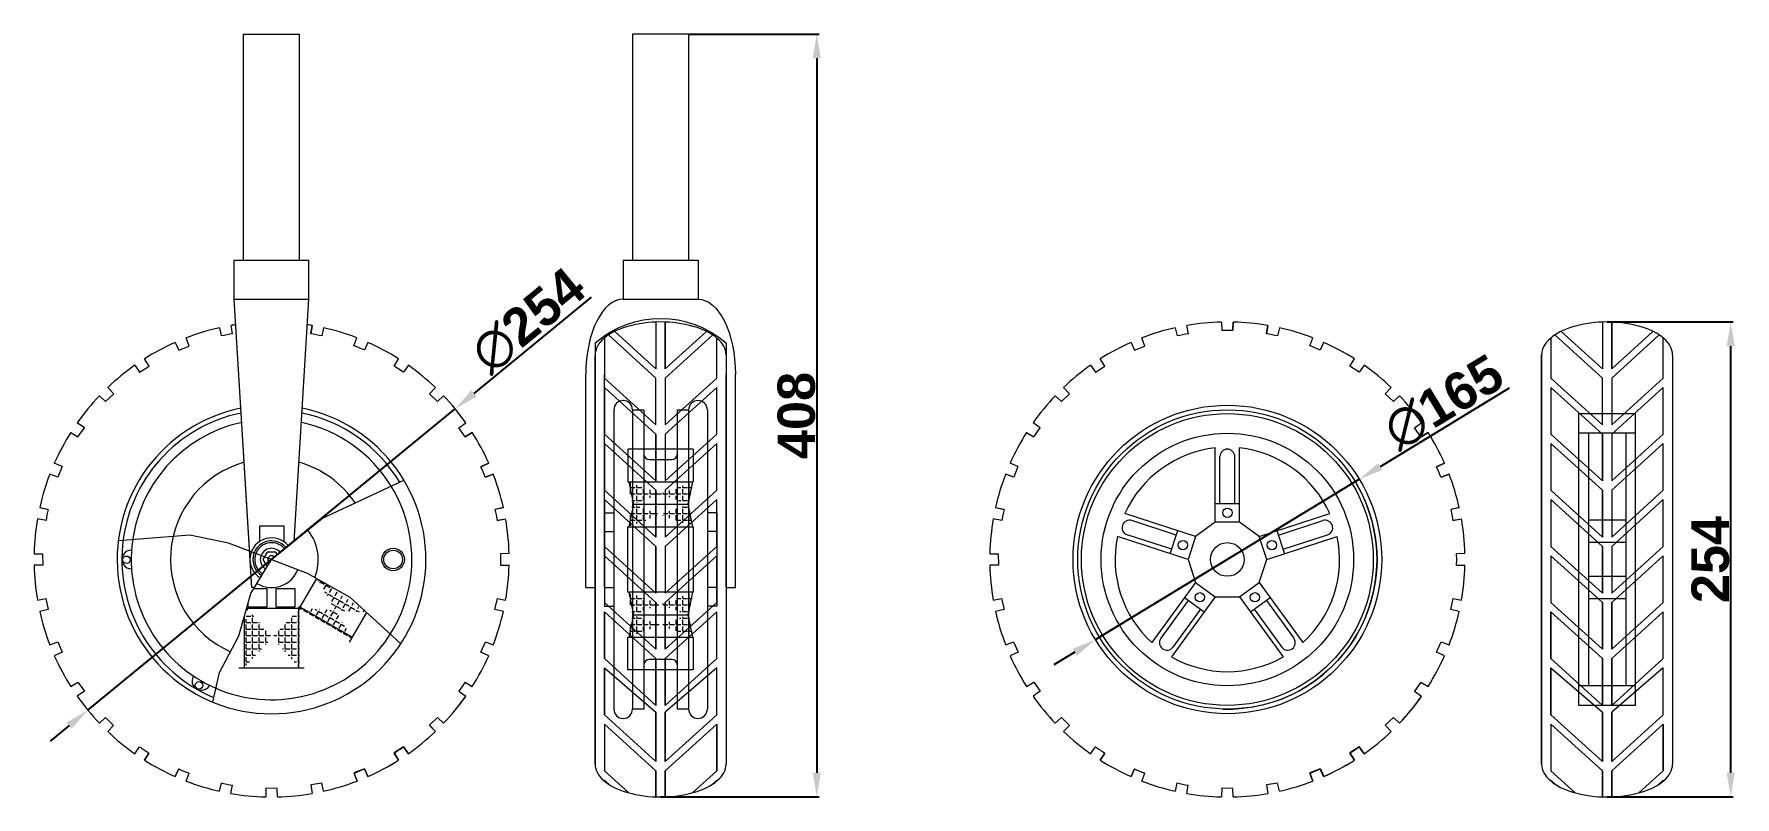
# Model space of a CAD drawing. Header units: millimetres. Extents: x 203 to 1112, y 539 to 947.
import ezdxf

# ---------------------------------------------------------------- set-up
doc = ezdxf.new("R2010")
doc.units = ezdxf.units.MM
doc.header["$PDMODE"] = 34
doc.header["$PDSIZE"] = 1
doc.layers.add('01_Contornos', color=7, linetype='Continuous', lineweight=20)
doc.layers.add('04_Cotas', color=3, linetype='Continuous', lineweight=18)
doc.styles.add('EstiloCota', font='arialbd.ttf', dxfattribs={"height": 20})
doc.dimstyles.new('CotasUNE', dxfattribs={"dimtxt": 20, "dimasz": 13, "dimexe": 1.25, "dimexo": 0, "dimtad": 1, "dimtxsty": 'EstiloCota', "dimcen": 2.5, "dimclrd": 256, "dimclrt": 256, "dimadec": 0, "dimazin": 0, "dimtfac": 1, "dimtmove": 0, "dimatfit": 3, "dimfxl": 1, "dimarcsym": 0})
pattern_1 = [(0, (476.4316, 575.0365), (0, 3.4925), [2.54, -0.9525]), (90, (476.4316, 575.0365), (-3.4925, 2e-16), [2.54, -0.9525])]

# ---------------------------------------------------------------- blocks, each defined once
blk = doc.blocks.new('*D30')
at = {"layer": '04_Cotas', "lineweight": -2, "transparency": 16777216}
for p, q in [((500.88, 806.01), (438.2, 754.55)), ((231.83, 585.14), (428.15, 746.3)), ((221.78, 576.89), (211.74, 568.64))]:
    blk.add_line(p, q, dxfattribs=at)
at = {"layer": '04_Cotas', "transparency": 16777216}
for points in [[(436.83, 756.23), (439.57, 752.88), (428.15, 746.3)], [(220.41, 578.56), (223.16, 575.21), (231.83, 585.14)]]:
    blk.add_solid(points, dxfattribs=at)
at = {"layer": 'Defpoints', "color": 0}
for p in [(428.15, 746.3), (231.83, 585.14)]:
    blk.add_point(p, dxfattribs=at)
at = {"layer": '04_Cotas', "transparency": 16777216, "insert": (467.17, 793.42), "char_height": 20, "attachment_point": 5, "rotation": 39.38349, "style": 'EstiloCota'}
blk.add_mtext('∅254', dxfattribs=at)
blk = doc.blocks.new('*D29')
at = {"layer": '04_Cotas', "lineweight": -2, "transparency": 16777216}
for p, q in [((991.61, 757.37), (922.49, 715.34)), ((770.41, 622.85), (911.39, 708.59)), ((759.3, 616.1), (748.19, 609.35))]:
    blk.add_line(p, q, dxfattribs=at)
at = {"layer": '04_Cotas', "transparency": 16777216}
for points in [[(921.37, 717.19), (923.62, 713.49), (911.39, 708.59)], [(758.17, 617.95), (760.43, 614.25), (770.41, 622.85)]]:
    blk.add_solid(points, dxfattribs=at)
at = {"layer": 'Defpoints', "color": 0}
for p in [(911.39, 708.59), (770.41, 622.85)]:
    blk.add_point(p, dxfattribs=at)
at = {"layer": '04_Cotas', "transparency": 16777216, "insert": (956.55, 749.7), "char_height": 20, "attachment_point": 5, "rotation": 31.30413, "style": 'EstiloCota'}
blk.add_mtext('∅165', dxfattribs=at)
blk = doc.blocks.new('*D28')
at = {"layer": '04_Cotas', "color": 0, "lineweight": -2, "transparency": 16777216}
for p, q in [((1043.85, 792.72), (1111.19, 792.72)), ((1043.85, 538.72), (1111.19, 538.72))]:
    blk.add_line(p, q, dxfattribs=at)
at = {"layer": '04_Cotas', "lineweight": -2, "transparency": 16777216}
blk.add_line((1109.94, 551.72), (1109.94, 779.72), dxfattribs=at)
at = {"layer": '04_Cotas', "transparency": 16777216}
for points in [[(1107.77, 779.72), (1112.11, 779.72), (1109.94, 792.72)], [(1107.77, 551.72), (1112.11, 551.72), (1109.94, 538.72)]]:
    blk.add_solid(points, dxfattribs=at)
at = {"layer": 'Defpoints', "color": 0}
for p in [(1043.85, 792.72), (1109.94, 792.72), (1043.85, 538.72)]:
    blk.add_point(p, dxfattribs=at)
at = {"layer": '04_Cotas', "transparency": 16777216, "insert": (1099.1, 665.72), "char_height": 20, "attachment_point": 5, "rotation": 90, "style": 'EstiloCota'}
blk.add_mtext('254', dxfattribs=at)
blk = doc.blocks.new('*D27')
at = {"layer": '04_Cotas', "color": 0, "lineweight": -2, "transparency": 16777216}
for p, q in [((552.94, 946.72), (622.69, 946.72)), ((537.94, 538.72), (622.69, 538.72))]:
    blk.add_line(p, q, dxfattribs=at)
at = {"layer": '04_Cotas', "lineweight": -2, "transparency": 16777216}
blk.add_line((621.44, 933.72), (621.44, 551.72), dxfattribs=at)
at = {"layer": '04_Cotas', "transparency": 16777216}
for points in [[(619.28, 933.72), (623.61, 933.72), (621.44, 946.72)], [(619.28, 551.72), (623.61, 551.72), (621.44, 538.72)]]:
    blk.add_solid(points, dxfattribs=at)
at = {"layer": 'Defpoints', "color": 0}
for p in [(552.94, 946.72), (537.94, 538.72), (621.44, 538.72)]:
    blk.add_point(p, dxfattribs=at)
at = {"layer": '04_Cotas', "transparency": 16777216, "insert": (610.6, 742.72), "char_height": 20, "attachment_point": 5, "rotation": 90, "style": 'EstiloCota'}
blk.add_mtext('408', dxfattribs=at)

msp = doc.modelspace()

# ---------------------------------------------------------------- hatches: boundary and pattern name
at = {"layer": '01_Contornos'}
h = msp.add_hatch(dxfattribs=at)
h.set_pattern_fill('ANGLE', color=256, scale=0.5)
h.set_pattern_definition(pattern_1)
edge = h.paths.add_edge_path()
edge.add_line((520.442, 707.281), (522.942, 695.251))
edge.add_line((555.442, 707.281), (552.942, 695.251))
h = msp.add_hatch(dxfattribs=at)
h.set_pattern_fill('ANGLE', color=256, scale=0.5)
h.set_pattern_definition(pattern_1)
edge = h.paths.add_edge_path()
edge.add_line((522.942, 695.251), (520.442, 683.22))
edge.add_line((552.942, 695.251), (555.442, 683.22))
h = msp.add_hatch(dxfattribs=at)
h.set_pattern_fill('ANGLE', color=256, scale=0.5, angle=240)
h.set_pattern_definition([(240, (270.981, 436.655), (3.024594, -1.74625), [2.54, -0.9525]), (330, (270.981, 436.655), (1.74625, 3.024594), [2.54, -0.9525])])
edge = h.paths.add_edge_path()
edge.add_line((354.119, 655.549), (380.739, 637.427))
edge.add_line((344.992, 639.739), (372.803, 623.682))
h = msp.add_hatch(dxfattribs=at)
h.set_pattern_fill('ANGLE', color=256, scale=0.5)
h.set_pattern_definition(pattern_1)
edge = h.paths.add_edge_path()
edge.add_line((520.442, 648.22), (522.942, 636.189))
edge.add_line((555.442, 648.22), (552.942, 636.189))
h = msp.add_hatch(dxfattribs=at)
h.set_pattern_fill('ANGLE', color=256, scale=0.5)
h.set_pattern_definition([(0, (270.981, 352.5794), (0, 3.4925), [2.54, -0.9525]), (90, (270.981, 352.5794), (-3.4925, 2e-16), [2.54, -0.9525])])
edge = h.paths.add_edge_path()
edge.add_line((316.707, 639.739), (314.992, 607.625))
edge.add_line((344.992, 639.739), (344.992, 607.625))
h = msp.add_hatch(dxfattribs=at)
h.set_pattern_fill('ANGLE', color=256, scale=0.5)
h.set_pattern_definition(pattern_1)
edge = h.paths.add_edge_path()
edge.add_line((522.942, 636.189), (520.442, 624.158))
edge.add_line((552.942, 636.189), (555.442, 624.158))

# ---------------------------------------------------------------- linework, layer by layer
for p, q in [((314.992, 825.72), (314.992, 946.72)), ((314.992, 946.72), (344.992, 946.72)), ((344.992, 825.72), (344.992, 946.72)), ((552.942, 946.72), (522.942, 946.72)), ((522.942, 946.72), (522.942, 825.72)), ((552.942, 946.72), (552.942, 825.72)), ((309.992, 825.72), (349.992, 825.72)), ((309.992, 804.902), (309.992, 825.72)), ((309.992, 804.902), (309.992, 825.72)), ((309.992, 825.72), (349.992, 825.72)), ((349.992, 804.902), (349.992, 825.72)), ((349.992, 804.902), (349.992, 825.72)), ((517.942, 825.72), (557.942, 825.72)), ((517.942, 825.72), (517.942, 804.902)), ((557.942, 825.72), (557.942, 804.902)), ((309.992, 804.902), (349.992, 804.902)), ((319.492, 650.72), (309.992, 804.902)), ((309.992, 804.902), (349.992, 804.902)), ((318.752, 662.719), (309.992, 804.902)), ((342.014, 675.428), (349.992, 804.902)), ((342.014, 675.428), (349.992, 804.902)), ((517.942, 804.902), (557.942, 804.902)), ((535.442, 792.675), (535.442, 767.72)), ((540.442, 767.72), (540.442, 792.675)), ((540.442, 792.675), (540.442, 767.72)), ((837.779, 792.681), (837.889, 788.183)), ((843.902, 788.183), (844.012, 792.682)), ((843.902, 788.183), (844.012, 792.682)), ((844.012, 792.682), (843.902, 788.183)), ((1041.347, 792.675), (1041.347, 767.72)), ((1046.347, 767.72), (1046.347, 792.675)), ((1046.347, 792.675), (1046.347, 767.72)), ((285.956, 779.873), (284.283, 784.209)), ((302.164, 789.634), (303.15, 785.243)), ((309.135, 786.431), (308.369, 790.866)), ((350.933, 786.417), (351.702, 790.85)), ((351.702, 790.85), (350.933, 786.417)), ((350.933, 786.417), (351.702, 790.85)), ((357.816, 789.634), (356.83, 785.244)), ((373.994, 780.044), (375.61, 784.244)), ((507.942, 784.234), (507.942, 762.72)), ((507.942, 784.234), (507.942, 762.72)), ((535.442, 762.72), (510.058, 785.796)), ((535.442, 767.72), (513.444, 787.718)), ((540.442, 767.72), (562.441, 787.718)), ((565.827, 785.796), (540.442, 762.72)), ((567.942, 762.72), (567.942, 784.234)), ((796.862, 779.873), (795.189, 784.209)), ((813.07, 789.634), (814.056, 785.243)), ((820.041, 786.431), (819.275, 790.866)), ((861.839, 786.417), (862.608, 790.85)), ((862.608, 790.85), (861.839, 786.417)), ((861.839, 786.417), (862.608, 790.85)), ((868.722, 789.634), (867.736, 785.244)), ((884.899, 780.044), (886.516, 784.244)), ((1013.847, 784.234), (1013.847, 762.72)), ((1013.847, 784.234), (1013.847, 762.72)), ((1041.347, 762.72), (1015.963, 785.796)), ((1041.347, 767.72), (1019.349, 787.718)), ((1046.347, 767.72), (1068.345, 787.718)), ((1071.731, 785.796), (1046.347, 762.72)), ((1073.847, 762.72), (1073.847, 784.234)), ((264.532, 769.089), (262.045, 773.015)), ((278.524, 781.824), (280.348, 777.71)), ((280.348, 777.71), (285.956, 779.873)), ((381.456, 781.825), (379.632, 777.711)), ((395.448, 769.091), (397.935, 773.017)), ((502.942, 781.333), (502.942, 556.22)), ((502.942, 556.22), (502.942, 775.22)), ((572.942, 781.333), (572.942, 556.22)), ((775.438, 769.089), (772.951, 773.015)), ((789.43, 781.824), (791.254, 777.71)), ((791.254, 777.71), (796.862, 779.873)), ((892.361, 781.825), (890.538, 777.711)), ((906.354, 769.091), (908.841, 773.017)), ((1008.847, 556.22), (1008.847, 775.22)), ((1008.847, 775.22), (1008.847, 556.22)), ((1078.847, 775.22), (1078.847, 556.22)), ((256.863, 769.552), (259.454, 765.873)), ((259.454, 765.873), (264.532, 769.089)), ((400.527, 765.875), (395.448, 769.091)), ((403.118, 769.554), (400.527, 765.875)), ((497.942, 650.72), (497.942, 764.72)), ((502.942, 650.72), (502.942, 764.72)), ((502.942, 650.72), (502.942, 764.72)), ((507.942, 650.72), (507.942, 764.72)), ((572.942, 650.72), (572.942, 764.72)), ((577.942, 650.72), (577.942, 764.72)), ((767.768, 769.552), (770.36, 765.873)), ((770.36, 765.873), (775.438, 769.089)), ((911.433, 765.875), (906.354, 769.091)), ((914.024, 769.554), (911.433, 765.875)), ((245.623, 754.332), (242.419, 757.698)), ((414.357, 754.334), (417.562, 757.7)), ((507.942, 762.72), (535.442, 737.72)), ((507.942, 757.72), (507.942, 732.72)), ((535.442, 732.72), (507.942, 757.72)), ((507.942, 757.72), (507.942, 732.72)), ((535.442, 737.72), (535.442, 762.72)), ((540.442, 762.72), (540.442, 737.72)), ((540.442, 762.72), (540.442, 737.72)), ((540.442, 737.72), (567.942, 762.72)), ((567.942, 757.72), (540.442, 732.72)), ((567.942, 732.72), (567.942, 757.72)), ((756.529, 754.332), (753.324, 757.698)), ((925.263, 754.334), (928.468, 757.7)), ((1013.847, 762.72), (1041.347, 737.72)), ((1013.847, 757.72), (1013.847, 732.72)), ((1041.347, 732.72), (1013.847, 757.72)), ((1013.847, 757.72), (1013.847, 732.72)), ((1041.347, 737.72), (1041.347, 762.72)), ((1046.347, 762.72), (1046.347, 737.72)), ((1046.347, 762.72), (1046.347, 737.72)), ((1046.347, 737.72), (1073.847, 762.72)), ((1073.847, 757.72), (1046.347, 732.72)), ((1073.847, 732.72), (1073.847, 757.72)), ((238.011, 753.29), (241.27, 750.187)), ((241.27, 750.187), (245.623, 754.332)), ((418.711, 750.19), (414.357, 754.334)), ((421.97, 753.293), (418.711, 750.19)), ((512.942, 745.72), (512.942, 585.72)), ((522.942, 745.72), (522.942, 585.72)), ((522.942, 745.72), (528.942, 745.72)), ((528.942, 745.72), (528.942, 722.22)), ((546.942, 722.22), (546.942, 745.72)), ((546.942, 745.72), (552.942, 745.72)), ((552.942, 745.72), (552.942, 585.72)), ((562.942, 745.72), (562.942, 585.72)), ((748.917, 753.29), (752.176, 750.187)), ((752.176, 750.187), (756.529, 754.332)), ((929.617, 750.19), (925.263, 754.334)), ((932.876, 753.293), (929.617, 750.19)), ((229.957, 736.17), (226.157, 738.846)), ((430.024, 736.173), (433.824, 738.849)), ((740.863, 736.17), (737.063, 738.846)), ((940.93, 736.173), (944.73, 738.849)), ((1028.847, 587.72), (1028.847, 743.72)), ((1028.847, 743.72), (1058.847, 743.72)), ((1058.847, 743.72), (1058.847, 587.72)), ((222.694, 733.663), (226.496, 731.255)), ((226.496, 731.255), (229.957, 736.17)), ((433.485, 731.259), (430.024, 736.173)), ((437.287, 733.666), (433.485, 731.259)), ((433.506, 731.272), (437.287, 733.666)), ((507.942, 732.72), (535.442, 707.72)), ((507.942, 727.72), (507.942, 702.72)), ((535.442, 702.72), (507.942, 727.72)), ((507.942, 727.72), (507.942, 702.72)), ((535.442, 732.72), (535.442, 707.72)), ((535.442, 707.72), (535.442, 732.72)), ((540.442, 732.72), (540.442, 707.72)), ((540.442, 732.72), (540.442, 707.72)), ((540.442, 707.72), (567.942, 732.72)), ((567.942, 727.72), (540.442, 702.72)), ((567.942, 702.72), (567.942, 727.72)), ((733.6, 733.663), (737.402, 731.255)), ((737.402, 731.255), (740.863, 736.17)), ((944.391, 731.259), (940.93, 736.173)), ((948.193, 733.666), (944.391, 731.259)), ((944.412, 731.272), (948.193, 733.666)), ((1013.847, 732.72), (1041.347, 707.72)), ((1013.847, 727.72), (1013.847, 702.72)), ((1041.347, 702.72), (1013.847, 727.72)), ((1013.847, 727.72), (1013.847, 702.72)), ((1041.347, 732.72), (1041.347, 707.72)), ((1041.347, 707.72), (1041.347, 732.72)), ((1046.347, 732.72), (1046.347, 707.72)), ((1046.347, 732.72), (1046.347, 707.72)), ((1046.347, 707.72), (1073.847, 732.72)), ((1073.847, 727.72), (1046.347, 702.72)), ((1073.847, 702.72), (1073.847, 727.72)), ((520.442, 724.781), (520.442, 707.281)), ((555.442, 724.781), (520.442, 724.781)), ((528.942, 722.22), (528.942, 609.22)), ((531.942, 719.22), (543.942, 719.22)), ((546.942, 609.22), (546.942, 722.22)), ((555.442, 724.781), (555.442, 707.281)), ((834.399, 685.72), (834.399, 725.367)), ((836.897, 695.72), (836.897, 720.72)), ((844.897, 695.72), (844.897, 720.72)), ((847.396, 685.72), (847.396, 725.367)), ((215.837, 709.752), (211.501, 711.425)), ((215.699, 709.805), (211.501, 711.425)), ((218, 715.36), (213.886, 717.184)), ((218, 715.36), (215.837, 709.752)), ((441.847, 715.304), (446.096, 717.187)), ((443.063, 712.559), (441.847, 715.304)), ((446.096, 717.187), (441.982, 715.363)), ((444.145, 709.755), (443.063, 712.559)), ((448.481, 711.428), (444.145, 709.755)), ((444.283, 709.809), (448.481, 711.428)), ((726.743, 709.752), (722.407, 711.425)), ((726.605, 709.805), (722.407, 711.425)), ((728.906, 715.36), (724.792, 717.184)), ((728.906, 715.36), (726.743, 709.752)), ((952.753, 715.304), (957.001, 717.187)), ((953.969, 712.559), (952.753, 715.304)), ((957.001, 717.187), (952.887, 715.363)), ((955.051, 709.755), (953.969, 712.559)), ((959.387, 711.428), (955.051, 709.755)), ((955.188, 709.809), (959.387, 711.428)), ((507.942, 702.72), (535.442, 677.72)), ((520.442, 707.281), (555.442, 707.281)), ((535.442, 702.72), (535.442, 677.72)), ((535.442, 677.72), (535.442, 702.72)), ((540.442, 702.72), (540.442, 677.72)), ((540.442, 702.72), (540.442, 677.72)), ((540.442, 677.72), (567.942, 702.72)), ((1013.847, 702.72), (1041.347, 677.72)), ((1041.347, 702.72), (1041.347, 677.72)), ((1041.347, 677.72), (1041.347, 702.72)), ((1046.347, 702.72), (1046.347, 677.72)), ((1046.347, 702.72), (1046.347, 677.72)), ((1046.347, 677.72), (1073.847, 702.72)), ((206.077, 693.544), (210.468, 692.558)), ((206.077, 693.544), (210.612, 692.526)), ((210.612, 692.526), (209.954, 689.595)), ((453.905, 693.547), (449.371, 692.529)), ((449.371, 692.529), (450.029, 689.597)), ((449.515, 692.561), (453.906, 693.547)), ((507.942, 697.72), (507.942, 672.72)), ((535.442, 672.72), (507.942, 697.72)), ((507.942, 697.72), (507.942, 672.72)), ((522.942, 695.251), (552.942, 695.251)), ((567.942, 697.72), (540.442, 672.72)), ((567.942, 672.72), (567.942, 697.72)), ((716.983, 693.544), (721.374, 692.558)), ((716.983, 693.544), (721.518, 692.526)), ((721.518, 692.526), (720.86, 689.595)), ((834.399, 695.72), (847.396, 695.72)), ((964.811, 693.547), (960.277, 692.529)), ((960.277, 692.529), (960.935, 689.597)), ((960.421, 692.561), (964.811, 693.547)), ((1013.847, 697.72), (1013.847, 672.72)), ((1041.347, 672.72), (1013.847, 697.72)), ((1013.847, 697.72), (1013.847, 672.72)), ((1073.847, 697.72), (1046.347, 672.72)), ((1073.847, 672.72), (1073.847, 697.72)), ((209.44, 686.636), (204.861, 687.43)), ((209.954, 689.595), (209.44, 686.636)), ((323.492, 683.7), (336.492, 683.7)), ((323.492, 683.7), (323.492, 675.282)), ((323.492, 683.7), (336.492, 683.7)), ((323.492, 683.7), (323.492, 675.282)), ((336.492, 683.7), (336.492, 675.282)), ((336.492, 683.7), (336.492, 675.282)), ((450.029, 689.597), (450.543, 686.639)), ((450.543, 686.639), (455.122, 687.434)), ((450.688, 686.664), (455.122, 687.434)), ((507.942, 690.72), (512.942, 690.72)), ((507.942, 690.72), (507.942, 640.72)), ((520.442, 648.22), (520.442, 683.22)), ((520.442, 683.22), (555.442, 683.22)), ((555.442, 683.22), (555.442, 648.22)), ((567.942, 690.72), (562.942, 690.72)), ((567.942, 690.72), (567.942, 640.72)), ((720.346, 686.636), (715.767, 687.43)), ((720.86, 689.595), (720.346, 686.636)), ((823.884, 678.08), (786.178, 690.332)), ((813.602, 678.795), (789.825, 686.52)), ((857.911, 678.08), (895.617, 690.332)), ((868.193, 678.795), (891.97, 686.52)), ((960.935, 689.597), (961.448, 686.639)), ((961.448, 686.639), (966.028, 687.434)), ((961.594, 686.664), (966.027, 687.434)), ((507.942, 680.72), (512.942, 680.72)), ((567.942, 680.72), (562.942, 680.72)), ((819.868, 665.72), (782.162, 677.971)), ((811.13, 671.186), (787.353, 678.911)), ((810.358, 668.81), (814.374, 681.171)), ((861.927, 665.72), (899.633, 677.971)), ((867.421, 681.171), (871.437, 668.81)), ((870.665, 671.187), (894.441, 678.913)), ((203.03, 668.835), (207.529, 668.724)), ((207.529, 668.724), (207.676, 662.715)), ((456.953, 668.838), (452.307, 668.724)), ((452.307, 668.724), (452.381, 665.718)), ((452.381, 665.718), (452.308, 662.719)), ((456.954, 668.838), (452.455, 668.728)), ((507.942, 672.72), (535.442, 647.72)), ((507.942, 667.72), (507.942, 642.72)), ((535.442, 642.72), (507.942, 667.72)), ((507.942, 667.72), (507.942, 642.72)), ((535.442, 672.72), (535.442, 647.72)), ((535.442, 647.72), (535.442, 672.72)), ((540.442, 672.72), (540.442, 647.72)), ((540.442, 672.72), (540.442, 647.72)), ((540.442, 647.72), (567.942, 672.72)), ((567.942, 667.72), (540.442, 642.72)), ((567.942, 642.72), (567.942, 667.72)), ((713.936, 668.835), (718.434, 668.724)), ((718.434, 668.724), (718.582, 662.715)), ((967.859, 668.838), (963.213, 668.724)), ((963.213, 668.724), (963.287, 665.718)), ((963.287, 665.718), (963.213, 662.719)), ((967.859, 668.838), (963.361, 668.728)), ((1013.847, 672.72), (1041.347, 647.72)), ((1013.847, 667.72), (1013.847, 642.72)), ((1041.347, 642.72), (1013.847, 667.72)), ((1013.847, 667.72), (1013.847, 642.72)), ((1041.347, 672.72), (1041.347, 647.72)), ((1041.347, 647.72), (1041.347, 672.72)), ((1046.347, 672.72), (1046.347, 647.72)), ((1046.347, 672.72), (1046.347, 647.72)), ((1046.347, 647.72), (1073.847, 672.72)), ((1073.847, 667.72), (1046.347, 642.72)), ((1073.847, 642.72), (1073.847, 667.72)), ((207.676, 662.715), (203.03, 662.601)), ((319.492, 650.72), (319.171, 655.93)), ((323.492, 656.157), (323.492, 655.043)), ((344.992, 639.739), (354.119, 655.549)), ((452.308, 662.719), (456.954, 662.605)), ((718.582, 662.715), (713.936, 662.601)), ((963.213, 662.719), (967.86, 662.605)), ((320.86, 650.72), (319.492, 650.72)), ((320.86, 650.72), (319.492, 650.72)), ((497.942, 650.72), (502.942, 650.72)), ((507.942, 650.72), (512.942, 650.72)), ((555.442, 648.22), (520.442, 648.22)), ((567.942, 650.72), (562.942, 650.72)), ((572.942, 650.72), (577.942, 650.72)), ((823.884, 653.359), (800.581, 621.284)), ((834.399, 645.72), (811.095, 613.645)), ((847.396, 645.72), (870.7, 613.645)), ((857.911, 653.359), (881.214, 621.284)), ((204.862, 644.006), (209.296, 644.775)), ((210.613, 638.91), (206.078, 637.892)), ((209.296, 644.775), (210.613, 638.91)), ((316.707, 639.739), (344.992, 639.739)), ((380.739, 637.427), (371.553, 621.517)), ((449.372, 638.914), (450.689, 644.779)), ((453.907, 637.896), (449.372, 638.914)), ((450.689, 644.779), (455.123, 644.01)), ((507.942, 642.72), (535.442, 617.72)), ((507.942, 640.72), (512.942, 640.72)), ((507.942, 612.72), (507.942, 637.72)), ((507.942, 637.72), (507.942, 612.72)), ((535.442, 612.72), (507.942, 637.72)), ((507.942, 637.72), (507.942, 637.72)), ((535.442, 617.72), (535.442, 642.72)), ((535.442, 642.72), (535.442, 617.72)), ((535.442, 617.72), (535.442, 642.72)), ((540.442, 642.72), (540.442, 617.72)), ((540.442, 617.72), (567.942, 642.72)), ((540.442, 642.72), (540.442, 617.72)), ((540.442, 617.72), (540.442, 642.72)), ((567.942, 637.72), (540.442, 612.72)), ((567.942, 640.72), (562.942, 640.72)), ((567.942, 612.72), (567.942, 637.72)), ((567.942, 637.72), (567.942, 637.72)), ((715.768, 644.006), (720.201, 644.775)), ((721.518, 638.91), (716.984, 637.892)), ((720.201, 644.775), (721.518, 638.91)), ((820.028, 643.8), (805.333, 623.575)), ((826.5, 639.098), (811.805, 618.873)), ((828.521, 637.63), (818.007, 645.269)), ((863.788, 645.269), (853.274, 637.63)), ((855.295, 639.098), (869.99, 618.873)), ((861.767, 643.8), (876.462, 623.575)), ((960.278, 638.914), (961.595, 644.779)), ((964.812, 637.896), (960.278, 638.914)), ((961.595, 644.779), (966.028, 644.01)), ((1013.847, 642.72), (1041.347, 617.72)), ((1013.847, 612.72), (1013.847, 637.72)), ((1013.847, 637.72), (1013.847, 612.72)), ((1041.347, 612.72), (1013.847, 637.72)), ((1013.847, 637.72), (1013.847, 637.72)), ((1041.347, 617.72), (1041.347, 642.72)), ((1041.347, 642.72), (1041.347, 617.72)), ((1041.347, 617.72), (1041.347, 642.72)), ((1046.347, 642.72), (1046.347, 617.72)), ((1046.347, 617.72), (1073.847, 642.72)), ((1046.347, 642.72), (1046.347, 617.72)), ((1046.347, 617.72), (1046.347, 642.72)), ((1073.847, 637.72), (1046.347, 612.72)), ((1073.847, 612.72), (1073.847, 637.72)), ((1073.847, 637.72), (1073.847, 637.72)), ((522.942, 636.189), (552.942, 636.189)), ((211.502, 620.011), (215.701, 621.631)), ((215.701, 621.631), (218.137, 616.136)), ((441.849, 616.139), (444.284, 621.634)), ((444.284, 621.634), (448.483, 620.015)), ((520.442, 606.658), (520.442, 624.158)), ((520.442, 624.158), (555.442, 624.158)), ((555.442, 624.158), (555.442, 606.658)), ((722.408, 620.011), (726.607, 621.631)), ((726.607, 621.631), (729.042, 616.136)), ((952.754, 616.139), (955.19, 621.634)), ((955.19, 621.634), (959.389, 620.015)), ((218.137, 616.136), (213.888, 614.252)), ((446.098, 614.256), (441.849, 616.139)), ((507.942, 612.72), (535.442, 587.72)), ((528.942, 609.22), (528.942, 585.72)), ((543.942, 612.22), (531.942, 612.22)), ((535.442, 587.72), (535.442, 612.72)), ((535.442, 612.72), (535.442, 587.72)), ((540.442, 587.72), (540.442, 612.72)), ((540.442, 612.72), (540.442, 587.72)), ((540.442, 587.72), (567.942, 612.72)), ((546.942, 585.72), (546.942, 609.22)), ((729.042, 616.136), (724.794, 614.252)), ((957.003, 614.256), (952.754, 616.139)), ((1013.847, 612.72), (1041.347, 587.72)), ((1041.347, 587.72), (1041.347, 612.72)), ((1041.347, 612.72), (1041.347, 587.72)), ((1046.347, 587.72), (1046.347, 612.72)), ((1046.347, 612.72), (1046.347, 587.72)), ((1046.347, 587.72), (1073.847, 612.72)), ((222.696, 597.774), (226.498, 600.181)), ((226.498, 600.181), (229.959, 595.267)), ((347.492, 607.625), (312.492, 607.625)), ((433.487, 600.184), (430.026, 595.27)), ((433.488, 600.184), (437.29, 597.777)), ((507.942, 582.72), (507.942, 607.72)), ((507.942, 607.72), (507.942, 582.72)), ((507.942, 607.72), (535.442, 584.108)), ((555.442, 606.658), (520.442, 606.658)), ((567.942, 607.72), (540.442, 584.108)), ((567.942, 582.72), (567.942, 607.72)), ((733.602, 597.774), (737.404, 600.181)), ((737.404, 600.181), (740.865, 595.267)), ((944.393, 600.184), (940.932, 595.27)), ((944.394, 600.184), (948.195, 597.777)), ((1013.847, 582.72), (1013.847, 607.72)), ((1013.847, 607.72), (1013.847, 582.72)), ((1013.847, 607.72), (1041.347, 584.108)), ((1073.847, 607.72), (1046.347, 584.108)), ((1073.847, 582.72), (1073.847, 607.72)), ((229.959, 595.267), (226.16, 592.591)), ((430.026, 595.27), (433.826, 592.594)), ((740.865, 595.267), (737.065, 592.591)), ((940.932, 595.27), (944.732, 592.594)), ((507.942, 582.72), (535.442, 557.72)), ((528.942, 585.72), (522.942, 585.72)), ((535.442, 582.72), (535.442, 584.108)), ((535.442, 584.108), (535.442, 557.72)), ((535.442, 557.72), (535.442, 584.108)), ((535.442, 584.108), (535.442, 580.496)), ((535.442, 557.72), (535.442, 582.72)), ((540.442, 584.108), (540.442, 557.72)), ((540.442, 584.108), (540.442, 557.72)), ((540.442, 582.72), (540.442, 584.108)), ((540.442, 584.108), (540.442, 580.496)), ((540.442, 557.72), (567.942, 582.72)), ((540.442, 557.72), (540.442, 582.72)), ((552.942, 585.72), (546.942, 585.72)), ((1013.847, 582.72), (1041.347, 557.72)), ((1058.847, 587.72), (1028.847, 587.72)), ((1041.347, 582.72), (1041.347, 584.108)), ((1041.347, 584.108), (1041.347, 557.72)), ((1041.347, 557.72), (1041.347, 584.108)), ((1041.347, 584.108), (1041.347, 580.496)), ((1041.347, 557.72), (1041.347, 582.72)), ((1046.347, 584.108), (1046.347, 557.72)), ((1046.347, 584.108), (1046.347, 557.72)), ((1046.347, 582.72), (1046.347, 584.108)), ((1046.347, 584.108), (1046.347, 580.496)), ((1046.347, 557.72), (1073.847, 582.72)), ((1046.347, 557.72), (1046.347, 582.72)), ((238.014, 578.147), (241.273, 581.25)), ((245.589, 576.937), (242.489, 573.675)), ((418.713, 581.252), (414.36, 577.108)), ((414.36, 577.108), (417.565, 573.742)), ((414.36, 577.108), (417.565, 573.742)), ((417.565, 573.742), (414.462, 577.001)), ((414.462, 577.001), (417.565, 573.742)), ((421.972, 578.15), (418.713, 581.252)), ((418.714, 581.252), (418.714, 581.252)), ((418.714, 581.252), (421.973, 578.149)), ((507.942, 577.72), (507.942, 552.72)), ((507.942, 577.72), (535.442, 552.72)), ((507.942, 577.72), (507.942, 552.72)), ((507.942, 577.72), (507.942, 552.72)), ((567.942, 577.72), (540.442, 552.72)), ((567.942, 552.72), (567.942, 577.72)), ((567.942, 577.72), (567.942, 552.72)), ((748.919, 578.147), (752.178, 581.25)), ((756.495, 576.937), (753.394, 573.675)), ((929.619, 581.252), (925.266, 577.108)), ((925.266, 577.108), (928.471, 573.742)), ((925.266, 577.108), (928.471, 573.742)), ((928.471, 573.742), (925.368, 577.001)), ((925.368, 577.001), (928.471, 573.742)), ((929.619, 581.252), (929.62, 581.252)), ((932.878, 578.15), (929.619, 581.252)), ((929.62, 581.252), (932.879, 578.149)), ((1013.847, 577.72), (1013.847, 552.72)), ((1013.847, 577.72), (1041.347, 552.72)), ((1013.847, 577.72), (1013.847, 552.72)), ((1013.847, 577.72), (1013.847, 552.72)), ((1073.847, 577.72), (1046.347, 552.72)), ((1073.847, 552.72), (1073.847, 577.72)), ((1073.847, 577.72), (1073.847, 552.72)), ((256.866, 561.885), (259.457, 565.565)), ((400.53, 565.567), (395.451, 562.351)), ((403.121, 561.888), (400.53, 565.567)), ((400.53, 565.566), (403.122, 561.887)), ((400.53, 565.566), (403.122, 561.887)), ((403.122, 561.887), (400.53, 565.566)), ((767.771, 561.885), (770.362, 565.565)), ((911.435, 565.567), (906.357, 562.351)), ((914.027, 561.888), (911.435, 565.567)), ((911.436, 565.566), (914.027, 561.887)), ((911.436, 565.566), (914.027, 561.887)), ((914.027, 561.887), (911.436, 565.566)), ((264.456, 562.224), (262.049, 558.422)), ((264.456, 562.224), (262.049, 558.422)), ((262.049, 558.422), (264.456, 562.224)), ((395.451, 562.351), (397.938, 558.424)), ((397.939, 558.424), (395.531, 562.226)), ((775.362, 562.224), (772.954, 558.422)), ((775.362, 562.224), (772.954, 558.422)), ((772.954, 558.422), (775.362, 562.224)), ((906.357, 562.351), (908.844, 558.424)), ((908.845, 558.424), (906.437, 562.226)), ((280.351, 553.728), (278.528, 549.614)), ((278.528, 549.614), (280.351, 553.728)), ((280.351, 553.728), (278.528, 549.614)), ((284.287, 547.229), (285.906, 551.428)), ((303.066, 546.216), (302.077, 541.826)), ((356.833, 546.197), (350.911, 545.169)), ((357.819, 541.806), (356.833, 546.197)), ((379.635, 553.73), (374.027, 551.566)), ((374.027, 551.566), (375.7, 547.23)), ((375.701, 547.23), (374.081, 551.428)), ((381.459, 549.616), (379.635, 553.73)), ((379.718, 553.766), (381.545, 549.653)), ((520.909, 540.932), (507.942, 552.72)), ((510.63, 545.276), (507.942, 547.72)), ((507.942, 547.72), (507.942, 547.206)), ((507.942, 547.206), (507.942, 547.72)), ((535.442, 552.72), (535.442, 538.764)), ((535.442, 552.72), (535.442, 538.764)), ((535.442, 552.72), (535.442, 538.764)), ((535.442, 538.764), (535.442, 552.72)), ((540.442, 552.72), (540.442, 538.764)), ((540.442, 552.72), (540.442, 538.764)), ((540.442, 552.72), (540.442, 538.764)), ((540.442, 538.764), (540.442, 552.72)), ((554.976, 540.932), (567.942, 552.72)), ((565.254, 545.276), (567.942, 547.72)), ((567.942, 547.72), (567.942, 547.206)), ((791.257, 553.728), (789.434, 549.614)), ((789.434, 549.614), (791.257, 553.728)), ((791.257, 553.728), (789.434, 549.614)), ((795.193, 547.229), (796.812, 551.428)), ((813.972, 546.216), (812.983, 541.826)), ((867.739, 546.197), (861.817, 545.169)), ((868.725, 541.806), (867.739, 546.197)), ((890.541, 553.73), (884.933, 551.566)), ((884.933, 551.566), (886.606, 547.23)), ((886.607, 547.23), (884.987, 551.428)), ((892.365, 549.616), (890.541, 553.73)), ((890.624, 553.766), (892.45, 549.653)), ((1026.813, 540.932), (1013.847, 552.72)), ((1016.535, 545.276), (1013.847, 547.72)), ((1013.847, 547.72), (1013.847, 547.206)), ((1013.847, 547.206), (1013.847, 547.72)), ((1041.347, 552.72), (1041.347, 538.764)), ((1041.347, 552.72), (1041.347, 538.764)), ((1041.347, 552.72), (1041.347, 538.764)), ((1041.347, 538.764), (1041.347, 552.72)), ((1046.347, 552.72), (1046.347, 538.764)), ((1046.347, 552.72), (1046.347, 538.764)), ((1046.347, 552.72), (1046.347, 538.764)), ((1046.347, 538.764), (1046.347, 552.72)), ((1060.88, 540.932), (1073.847, 552.72)), ((1071.159, 545.276), (1073.847, 547.72)), ((1073.847, 547.72), (1073.847, 547.206)), ((308.281, 540.589), (309.051, 545.023)), ((326.991, 543.404), (326.877, 538.758)), ((333, 543.257), (326.991, 543.404)), ((333.11, 538.758), (333, 543.257)), ((350.911, 545.169), (351.706, 540.59)), ((819.187, 540.589), (819.956, 545.023)), ((837.897, 543.404), (837.783, 538.758)), ((843.906, 543.257), (837.897, 543.404)), ((844.016, 538.758), (843.906, 543.257)), ((861.817, 545.169), (862.612, 540.59))]:
    msp.add_line(p, q, dxfattribs=at)
at = {"layer": '01_Contornos', "ltscale": 0.3}
for p, q in [((1058.847, 733.22), (1028.847, 733.22)), ((1033.847, 733.22), (1033.847, 598.22)), ((1053.847, 733.22), (1053.847, 598.22)), ((1053.847, 686.749), (1033.847, 686.749)), ((1053.847, 674.72), (1033.847, 674.72)), ((1033.847, 656.72), (1053.847, 656.72)), ((1053.847, 644.691), (1033.847, 644.691)), ((1058.847, 598.22), (1028.847, 598.22))]:
    msp.add_line(p, q, dxfattribs=at)
at = {"layer": '01_Contornos', "ltscale": 0.5}
for p, q in [((520.942, 707.281), (523.442, 695.251)), ((554.942, 707.281), (552.442, 695.251)), ((523.442, 695.251), (520.942, 683.22)), ((552.442, 695.251), (554.942, 683.22)), ((520.942, 648.22), (523.442, 636.189)), ((554.942, 648.22), (552.442, 636.189)), ((344.492, 607.625), (344.492, 639.739)), ((373.053, 624.115), (345.242, 640.172)), ((315.492, 607.625), (315.492, 635.486)), ((523.442, 636.189), (520.942, 624.158)), ((552.442, 636.189), (554.942, 624.158))]:
    msp.add_line(p, q, dxfattribs=at)
at = {"layer": '01_Contornos'}
for points in [[(298.612, 589.421), (302.216, 605.306), (312.442, 624.818), (318.949, 647.582), (329.992, 665.72), (357.296, 687.768), (386.579, 701.473), (400.766, 708.113)], [(329.992, 665.72), (307.061, 674.495), (286.279, 678.753), (259.488, 676.65), (248.104, 675.756)], [(333.142, 668.264), (332.301, 669.72), (327.682, 669.72), (325.373, 665.72), (327.682, 661.72)], [(329.992, 665.72), (348.944, 658.467), (371.804, 645.578), (390.269, 628.734), (399.107, 620.671)], [(320.561, 650.229), (327.492, 650.229), (327.492, 640.229), (317.492, 640.229), (317.492, 642.483)]]:
    msp.add_lwpolyline(points, dxfattribs=at)
for points in [[(834.399, 685.72), (823.884, 678.08), (819.868, 665.72), (823.884, 653.359), (834.399, 645.72), (847.396, 645.72), (857.911, 653.359), (861.927, 665.72), (857.911, 678.08), (847.396, 685.72)], [(332.492, 640.229), (332.492, 650.229), (342.492, 650.229), (342.492, 645.229), (342.492, 640.229)]]:
    msp.add_lwpolyline(points, close=True, dxfattribs=at)
for centre, radius in [((840.897, 665.72), 82.5), ((840.897, 665.72), 80), ((840.897, 665.72), 78), ((840.897, 665.72), 67.5), ((840.897, 690.72), 2.5), ((817.121, 673.445), 2.5), ((840.897, 665.72), 9), ((864.674, 673.445), 2.5), ((252.414, 665.585), 2), ((394.992, 665.72), 6), ((394.992, 665.72), 5), ((826.203, 645.494), 2.5), ((855.592, 645.494), 2.5), ((291.242, 598.423), 2)]:
    msp.add_circle(centre, radius, dxfattribs=at)
for centre, radius, start, end in [((329.992, 665.72), 127, 98.677037, 99.802761), ((329.992, 665.72), 127, 80.157098, 81.322961), ((329.992, 665.72), 127, 80.157099, 81.322962), ((537.942, 741.231), 53.228, 48.88693, 131.11307), ((840.897, 665.72), 127, 91.407098, 99.802761), ((840.897, 665.72), 127, 80.157098, 88.594598), ((840.897, 665.72), 127, 80.157099, 88.594599), ((329.992, 665.72), 127, 102.657098, 111.094598), ((329.992, 665.72), 122.5, 99.802761, 102.657098), ((329.992, 665.72), 122.5, 77.344599, 80.157099), ((329.992, 665.72), 127, 68.948935, 77.344599), ((840.897, 665.72), 127, 102.657098, 111.094598), ((840.897, 665.72), 122.5, 99.802761, 102.657098), ((840.897, 665.72), 122.5, 88.594598, 91.407098), ((840.897, 665.72), 122.5, 77.344599, 80.157099), ((840.897, 665.72), 127, 68.948935, 77.344599), ((329.992, 665.72), 127, 113.907098, 122.344598), ((329.992, 665.72), 122.5, 66.094599, 68.948935), ((329.992, 665.72), 127, 57.657099, 66.094599), ((840.897, 665.72), 127, 113.907098, 122.344598), ((840.897, 665.72), 122.5, 66.094599, 68.948935), ((840.897, 665.72), 127, 57.657099, 66.094599), ((329.992, 665.72), 127, 125.157098, 133.594598), ((329.992, 665.72), 127, 46.407099, 54.844599), ((840.897, 665.72), 127, 125.157098, 133.594598), ((840.897, 665.72), 127, 46.407099, 54.844599), ((329.992, 665.72), 127, 136.407098, 144.844598), ((329.992, 665.72), 82.5, 101.470316, 78.529684), ((329.992, 665.72), 127, 35.157099, 43.594599), ((517.942, 745.72), 5, 360, 180), ((557.942, 745.72), 5, 0, 180), ((840.897, 665.72), 127, 136.407098, 144.844598), ((840.897, 665.72), 127, 35.157099, 43.594599), ((329.992, 665.72), 80, 101.720262, 247.341702), ((329.992, 665.72), 75, 102.270701, 246.676195), ((329.992, 665.72), 75, 31.507624, 77.729299), ((329.992, 665.72), 80, 31.104394, 78.279738), ((329.992, 665.72), 127, 147.657098, 156.094598), ((329.992, 665.719), 127, 23.90741, 32.34491), ((329.992, 665.72), 127, 23.907099, 32.344599), ((840.897, 665.72), 127, 147.657098, 156.094598), ((840.898, 665.719), 127, 23.90741, 32.34491), ((840.897, 665.72), 127, 23.907099, 32.344599), ((531.942, 722.22), 3, 180, 270), ((543.942, 722.22), 3, 270, 0), ((840.897, 665.72), 60, 96.217706, 155.782294), ((840.897, 720.72), 4, 0, 180), ((840.897, 665.72), 60, 24.217706, 83.782294), ((329.992, 665.72), 127, 158.907098, 167.344598), ((329.992, 665.72), 127, 158.907098, 167.344598), ((329.992, 665.72), 54, 105.716142, 245.996617), ((329.992, 665.72), 54, 34.02462, 74.283858), ((329.992, 665.719), 127, 12.65741, 21.09491), ((329.992, 665.72), 127, 12.657098, 21.094599), ((840.897, 665.72), 127, 158.907098, 167.344598), ((840.897, 665.72), 127, 158.907098, 167.344598), ((840.898, 665.719), 127, 12.65741, 21.09491), ((840.897, 665.72), 127, 12.657098, 21.094599), ((329.992, 665.72), 75, 246.676195, 31.507624), ((840.897, 665.72), 80, 268.223972, 30.056275), ((329.992, 665.72), 127, 170.157098, 178.594598), ((329.992, 665.72), 127, 1.407099, 9.844599), ((329.992, 665.719), 127, 1.40741, 9.84491), ((840.897, 665.72), 127, 170.157098, 178.594598), ((788.589, 682.716), 4, 72, 252), ((893.205, 682.716), 3.999, 288, 108), ((840.897, 665.72), 127, 1.407099, 9.844599), ((840.898, 665.719), 127, 1.40741, 9.84491), ((329.992, 665.72), 11.562, 38.920938, 238.666519), ((329.992, 665.72), 10, 38.920938, 238.666519), ((329.992, 665.72), 9, 38.920938, 238.666519), ((329.992, 665.72), 25, 337.454135, 38.920938), ((840.897, 665.72), 60, 168.217706, 227.782294), ((840.897, 665.72), 60, 312.217706, 11.782294), ((254.992, 665.706), 5, 88.101172, 271.919983), ((329.992, 665.72), 6, 38.920938, 238.666519), ((329.992, 665.72), 2, 38.920938, 238.666519), ((329.992, 665.72), 127, 181.407098, 189.844598), ((329.992, 665.72), 15, 238.666519, 339.058379), ((329.992, 665.719), 127, 350.15741, 358.59491), ((840.897, 665.72), 127, 181.407098, 189.844598), ((840.898, 665.719), 127, 350.15741, 358.59491), ((329.992, 665.72), 127, 192.657098, 201.094598), ((329.992, 665.719), 127, 338.90741, 347.34491), ((840.897, 665.72), 127, 192.657098, 201.094598), ((840.898, 665.719), 127, 338.90741, 347.34491), ((808.569, 621.224), 4, 144, 324), ((873.226, 621.224), 4, 216, 36), ((329.992, 665.72), 127, 203.907098, 212.344598), ((329.992, 665.719), 127, 327.65741, 336.09491), ((531.942, 609.22), 3, 90, 180), ((543.942, 609.22), 3, 0, 90), ((840.897, 665.72), 127, 203.907098, 212.344598), ((840.897, 665.72), 60, 240.217706, 299.782294), ((840.898, 665.719), 127, 327.65741, 336.09491), ((292.492, 600.768), 5, 148.089787, 331.910213), ((329.992, 665.72), 127, 215.157098, 223.594598), ((329.992, 665.72), 127, 316.407097, 324.844597), ((329.992, 665.719), 127, 316.40741, 324.803073), ((840.897, 665.72), 127, 215.157098, 223.594598), ((840.897, 665.72), 127, 316.407097, 324.844597), ((840.898, 665.719), 127, 316.40741, 324.803073), ((517.942, 585.72), 5, 180, 0), ((557.942, 585.72), 5, 180, 0), ((329.992, 665.72), 122.5, 223.594598, 226.448935), ((329.992, 665.72), 127, 226.448935, 234.844598), ((329.992, 665.72), 127, 305.157097, 313.594598), ((329.992, 665.719), 127, 305.157411, 313.594911), ((329.992, 665.719), 127, 305.15741, 313.59491), ((840.897, 665.72), 122.5, 223.594598, 226.448935), ((840.897, 665.72), 127, 226.448935, 234.844598), ((840.898, 665.719), 127, 305.157411, 313.594911), ((840.898, 665.719), 127, 305.15741, 313.59491), ((840.897, 665.72), 127, 305.157097, 313.594598), ((329.992, 665.72), 122.5, 234.844598, 237.657098), ((329.992, 665.719), 122.5, 302.344911, 305.157411), ((840.897, 665.72), 122.5, 234.844598, 237.657098), ((840.898, 665.719), 122.5, 302.344911, 305.157411), ((329.992, 665.72), 127, 237.657098, 246.094598), ((329.992, 665.72), 127, 237.657097, 246.094597), ((329.992, 665.72), 127, 293.907097, 302.344597), ((329.992, 665.719), 127, 293.949248, 302.344911), ((840.897, 665.72), 127, 237.657098, 246.094598), ((840.897, 665.72), 127, 237.657097, 246.094597), ((840.897, 665.72), 127, 293.907097, 302.344597), ((840.898, 665.719), 127, 293.949248, 302.344911), ((329.992, 665.72), 122.5, 246.094597, 248.907097), ((329.992, 665.72), 127, 248.907097, 257.302761), ((329.992, 665.72), 122.5, 257.302761, 260.157097), ((329.992, 665.72), 127, 282.657097, 291.094597), ((329.992, 665.719), 127, 282.657411, 291.094911), ((329.992, 665.719), 122.5, 291.094911, 293.949248), ((840.897, 665.72), 122.5, 246.094597, 248.907097), ((840.897, 665.72), 127, 248.907097, 257.302761), ((840.897, 665.72), 122.5, 257.302761, 260.157097), ((840.897, 665.72), 127, 282.657097, 291.094597), ((840.898, 665.719), 127, 282.657411, 291.094911), ((840.898, 665.719), 122.5, 291.094911, 293.949248), ((329.992, 665.72), 127, 260.157097, 268.594597), ((329.992, 665.72), 127, 271.407097, 279.844597), ((840.897, 665.72), 127, 260.157097, 268.594597), ((840.897, 665.72), 127, 271.407097, 279.844597)]:
    msp.add_arc(centre, radius, start, end, dxfattribs=at)
for centre, major_axis, ratio, start_param, end_param in [((517.942, 764.72), (0, 40.182), 0.4977296, 0, 1.5707963), ((537.942, 775.22), (35, 0), 0.5, 6.2831853, 9.424778), ((1043.847, 775.22), (35, 0), 0.5, 6.2831853, 9.424778), ((537.942, 556.22), (-35, 0), 0.5, 6.2831853, 9.424778), ((1043.847, 556.22), (-35, 0), 0.5, 6.2831853, 9.424778)]:
    msp.add_ellipse(centre, major_axis=major_axis, ratio=ratio, start_param=start_param, end_param=end_param, dxfattribs=at)
at = {"layer": '01_Contornos', "extrusion": (0, 0, -1)}
msp.add_ellipse((557.942, 764.72), major_axis=(0, 40.182), ratio=0.4977296, start_param=0, end_param=1.5707963, dxfattribs=at)
at = {"layer": '01_Contornos'}
msp.add_point((344.992, 639.739), dxfattribs=at)

# ---------------------------------------------------------------- dimensions: what is measured, and where the dimension line sits
at = {"layer": '04_Cotas'}
for base, p1, p2, picture, middle in [((621.444, 538.72), (552.942, 946.72), (537.942, 538.72), '*D27', (610.6, 742.72)), ((1109.941, 792.72), (1043.847, 538.72), (1043.847, 792.72), '*D28', (1099.105, 665.72))]:
    dim = msp.add_linear_dim(base=base, p1=p1, p2=p2, angle=90, dimstyle='CotasUNE', dxfattribs=at)
    dim.commit()
    dim.dimension.update_dxf_attribs({"geometry": picture, "text_midpoint": middle})
for p1, p2, picture, middle in [((231.831, 585.137), (428.152, 746.302), '*D30', (467.166, 793.418)), ((770.408, 622.854), (911.387, 708.585), '*D29', (956.548, 749.697))]:
    dim = msp.add_diameter_dim_2p(p1=p1, p2=p2, dimstyle='CotasUNE', dxfattribs=at)
    dim.commit()
    dim.dimension.update_dxf_attribs({"geometry": picture, "text_midpoint": middle})

doc.saveas('drawing.dxf')
